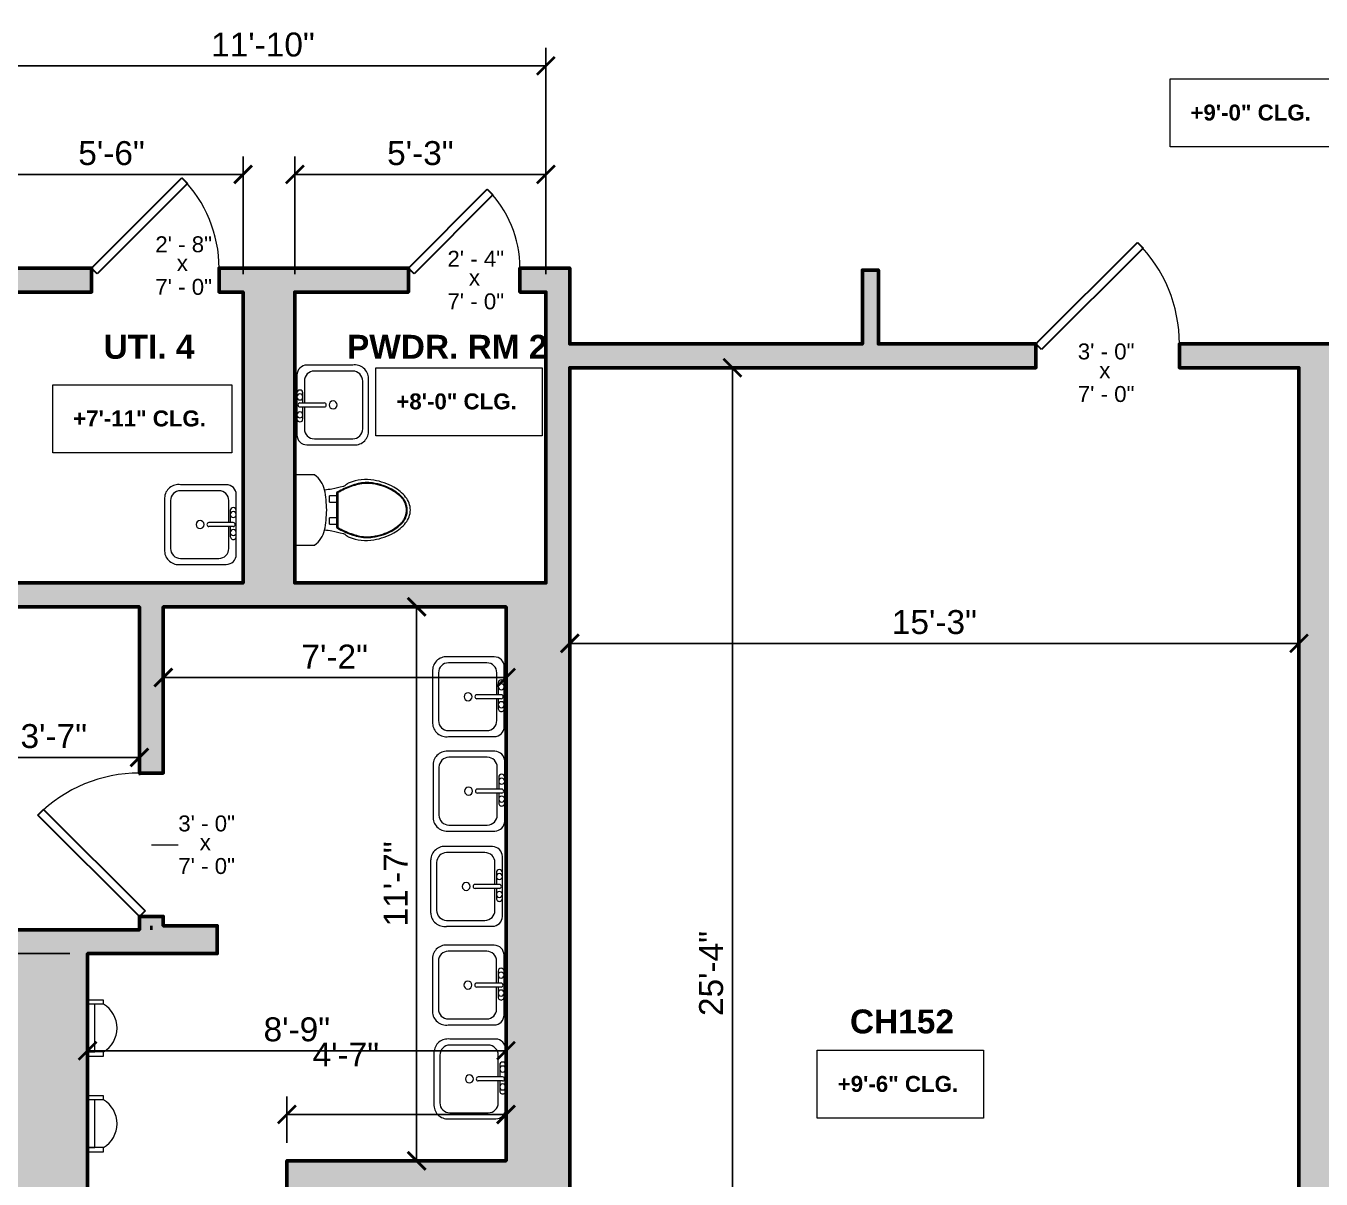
# Model space of a CAD drawing. Header units: inches. Extents: x -2078 to 106214, y -964 to 6385.
# Drawn here: x 25706.8 to 26031.9, y 3966.4 to 4255.8 of the extents above; entities that cross this region are included whole.
import ezdxf

# ---------------------------------------------------------------- set-up
doc = ezdxf.new("R2010")
doc.units = ezdxf.units.IN
doc.header["$MEASUREMENT"] = 0
for name, color, linetype, lineweight in [('A-ANNO', 2, 'Continuous', 5), ('A-ANNO-DIMS', 1, 'Continuous', 9), ('A-DOOR', 1, 'Continuous', 18), ('A-FIXT', 150, 'Continuous', 9), ('A-FLOR', 6, 'Continuous', 18), ('A-WALL', 3, 'Continuous', 40)]:
    doc.layers.add(name, color=color, linetype=linetype, lineweight=lineweight)
doc.layers.add('A-HATCH', color=9, linetype='Continuous')
doc.styles.add('Arial_1', font='arial.ttf', dxfattribs={"height": 0.0625})
doc.styles.add('Arial_2', font='arial.ttf', dxfattribs={"height": 3})
doc.styles.add('Arial_B', font='arialbd.ttf', dxfattribs={"height": 4.5})
doc.styles.add('Arial_B_1', font='arialbd.ttf', dxfattribs={"height": 3})
doc.styles.add('JC', font='arial.ttf', dxfattribs={"height": 0.125})
doc.dimstyles.new('JC-DIMS', dxfattribs={"dimtxt": 0.125, "dimasz": 0.09375, "dimexe": 0.09375, "dimexo": 0.09375, "dimgap": 0.046875, "dimtad": 1, "dimdec": 1, "dimzin": 0, "dimdsep": 46, "dimlunit": 4, "dimtxsty": 'JC', "dimblk": 'ARCHTICK', "dimcen": 0.09, "dimclrd": 1, "dimclre": 1, "dimclrt": 256, "dimadec": 0, "dimazin": 0, "dimtfac": 1, "dimtdec": 1, "dimtofl": 0, "dimtmove": 1, "dimatfit": 3, "dimfxl": 1, "dimtolj": 1, "dimtzin": 0, "dimarcsym": 0})

# ---------------------------------------------------------------- blocks, each defined once
blk = doc.blocks.new('JC_DOOR_SINGLE PANEL - SINGLE DOOR-1525218-3RD FL')
at = {"layer": 'A-DOOR', "lineweight": 30}
for p, q in [((-8.04, -24.21), (14.59, -1.59)), ((16, -3), (-6.63, -25.63)), ((14.59, -1.59), (16, -3)), ((-6.63, -25.63), (-8.04, -24.21))]:
    blk.add_line(p, q, dxfattribs=at)
at = {"layer": 'A-DOOR', "lineweight": 9}
blk.add_arc((16, -3), 32, 180, 225, dxfattribs=at)
blk = doc.blocks.new('JC_DOOR_SINGLE PANEL - SINGLE DOOR-1551130-3RD FL')
at = {"layer": 'A-DOOR', "lineweight": 30}
for p, q in [((-7.21, -21.38), (12.59, -1.59)), ((14, -3), (-5.8, -22.8)), ((12.59, -1.59), (14, -3)), ((-5.8, -22.8), (-7.21, -21.38))]:
    blk.add_line(p, q, dxfattribs=at)
at = {"layer": 'A-DOOR', "lineweight": 9}
blk.add_arc((14, -3), 28, 180, 225, dxfattribs=at)
blk = doc.blocks.new('JC_DOOR_SINGLE PANEL - SINGLE DOOR-1525208-3RD FL')
at = {"layer": 'A-DOOR', "lineweight": 30}
for p, q in [((-8.87, -27.04), (16.59, -1.59)), ((18, -3), (-7.46, -28.46)), ((16.59, -1.59), (18, -3)), ((-7.46, -28.46), (-8.87, -27.04))]:
    blk.add_line(p, q, dxfattribs=at)
at = {"layer": 'A-DOOR', "lineweight": 9}
blk.add_arc((18, -3), 36, 180, 225, dxfattribs=at)
blk = doc.blocks.new('JC_VANITY SINK - VANITY SINK-1366814-3RD FL')
at = {"layer": 'A-FIXT'}
for p, q in [((8.12, 7.09), (-6.88, 7.09)), ((3.62, 7.09), (-2.88, 7.09)), ((-9.38, 4.59), (-9.38, -6.91)), ((0.12, 5.22), (-5.38, 5.22)), ((-2.88, 5.59), (0.12, 5.59)), ((0.12, 6.33), (0.12, 0.22)), ((1.12, 6.33), (1.12, 0.22)), ((1.12, 5.59), (3.62, 5.59)), ((6.62, 5.22), (1.12, 5.22)), ((10.62, -6.91), (10.62, 4.59)), ((-7.88, 2.72), (-7.88, -6.91)), ((9.12, -6.91), (9.12, 2.72)), ((-5.38, -9.41), (6.62, -9.41)), ((-6.06, -10.91), (7.3, -10.91))]:
    blk.add_line(p, q, dxfattribs=at)
for centre, radius, start, end in [((-6.88, 4.59), 2.5, 90, 180), ((-2.88, 6.34), 0.75, 90, 270), ((-1.88, 6.34), 0.75, 360, 180), ((0.62, 6.33), 0.5, 360, 180), ((2.62, 6.34), 0.75, 360, 180), ((3.62, 6.34), 0.75, 270, 90), ((8.12, 4.59), 2.5, 360, 90), ((-5.38, 2.72), 2.5, 90, 180), ((-1.88, 6.34), 0.75, 180, 0), ((2.62, 6.34), 0.75, 180, 360), ((6.62, 2.72), 2.5, 0, 90), ((0.62, 0.22), 0.5, 180, 0), ((0.62, -2), 1, 360, 180), ((0.62, -2), 1, 180, 0), ((-5.91, -7.4), 3.51, 171.8503, 267.5498), ((-5.38, -6.91), 2.5, 180, 270), ((6.62, -6.91), 2.5, 270, 0), ((7.15, -7.4), 3.51, 272.4502, 8.1497)]:
    blk.add_arc(centre, radius, start, end, dxfattribs=at)
blk = doc.blocks.new('M_Urinal-Wall-3D - M_Urinal-Wall-3D-1680492-3RD FL')
at = {"layer": 'A-FIXT'}
for p, q in [((-10.29, 22), (-11.29, 22)), ((-11.29, 22), (-11.29, 18)), ((-10.29, 22), (-10.29, 18)), ((-10.29, 19.85), (-10.29, 18)), ((1.71, 19.85), (-10.29, 19.85)), ((2.73, 22), (1.71, 22)), ((1.71, 22), (1.71, 18)), ((1.71, 18), (1.71, 19.85)), ((2.73, 18), (2.73, 22))]:
    blk.add_line(p, q, dxfattribs=at)
blk.add_arc((-4.29, 18.39), 7, 31.0027, 148.9973, dxfattribs=at)
blk = doc.blocks.new('BEST_Toilet-Floor_Mount-KOHLER-Cimarron-K-5310 - Not A Type-See Type Catalog-832360-3RD FL')
at = {"layer": 'A-FIXT'}
for p, q in [((-8.81, -1), (-8.81, -5.97)), ((8.81, -5.97), (8.81, -1)), ((-3.52, -9.7), (-1.99, -9.7)), ((-3.52, -9.7), (-3.52, -11.48)), ((-1.99, -11.48), (-1.99, -9.7)), ((1.99, -9.7), (3.52, -9.7)), ((1.99, -9.7), (1.99, -11.48)), ((3.52, -11.48), (3.52, -9.7)), ((4.25, -11.48), (-4.3, -11.48)), ((4.25, -11.78), (-4.3, -11.78))]:
    blk.add_line(p, q, dxfattribs=at)
for centre, radius, start, end in [((-3.19, -1.64), 7.1, 217.5906, 254.5518), ((3.19, -1.64), 7.1, 285.4482, 322.4094), ((-23.44, -6.86), 18.43, 349.205, 354.9347), ((0.79, 24.01), 33.02, 259.7563, 268.6223), ((-0.79, 24.01), 33.02, 271.3777, 280.2437), ((23.44, -6.86), 18.43, 185.0653, 190.795), ((-51.02, -1.6), 46.51, 345.6648, 349.205), ((-4.3, -11.77), 0.299, 90, 175.6962), ((4.25, -11.77), 0.299, 4.3025, 90), ((51.02, -1.6), 46.51, 190.795, 194.3352), ((3.26, -18.83), 10.9, 157.4214, 190.5786), ((-3.34, -16.09), 3.75, 141.6816, 157.4214), ((-7.65, -12.68), 1.75, 321.6816, 345.6648), ((7.65, -12.68), 1.75, 194.3352, 218.3184), ((3.34, -16.09), 3.75, 22.5786, 38.3184), ((-3.26, -18.83), 10.9, 349.4214, 22.5786), ((6.84, -18.72), 14.45, 188.417, 209.583), ((-6.84, -18.72), 14.45, 330.417, 351.583), ((3.58, -20.57), 10.69, 209.583, 230.417), ((-3.58, -20.57), 10.69, 309.583, 330.417), ((0.06, -24.83), 5.17, 230.417, 269.359), ((-0.06, -24.83), 5.17, 270.641, 309.583)]:
    blk.add_arc(centre, radius, start, end, dxfattribs=at)
for centre, major_axis, ratio, start_param, end_param in [((14.76, -22.69), (-6.72, 21.01), 0.99726, 0.748253, 0.914402), ((-4.29, -11.92), (-0.144, 0), 0.998055, 4.719691, 5.772222), ((4.25, -11.92), (0.144, 0), 0.99807, 0.508647, 1.561187), ((-14.8, -22.7), (5.52, 21.36), 0.996876, 5.312572, 5.478562), ((10.53, -21.15), (-5.73, 16.58), 0.997479, 0.891055, 0.994325), ((-10.58, -21.15), (5.42, 16.69), 0.997344, 5.270344, 5.373801), ((2.53, -19.12), (-5.56, 7.41), 0.998758, 0.685563, 1.075947), ((-2.58, -19.12), (5.48, 7.47), 0.998725, 5.196526, 5.58692), ((10.16, -17.99), (-7.42, 15.32), 0.996871, 1.268614, 1.423842), ((-10.22, -17.99), (7.53, 15.27), 0.997058, 4.86643, 5.021783), ((5.05, -19.56), (-6.32, 9.77), 0.999003, 1.302763, 1.707421), ((-5.1, -19.56), (6.48, 9.66), 0.999368, 4.593631, 4.996279), ((5.41, -19.26), (-8.84, 8.28), 0.998783, 1.463765, 1.511024), ((-5.46, -19.26), (8.86, 8.26), 0.998854, 4.77451, 4.823535)]:
    blk.add_ellipse(centre, major_axis=major_axis, ratio=ratio, start_param=start_param, end_param=end_param, dxfattribs=at)
for points in [[(-4.59, -11.75), (-4.9, -12.29), (-5.45, -13.39), (-5.92, -14.53), (-6.13, -15.11)], [(6.08, -15.1), (5.87, -14.53), (5.4, -13.39), (4.85, -12.29), (4.54, -11.75)], [(-6.13, -15.11), (-6.23, -15.4), (-6.42, -15.97), (-6.59, -16.56), (-6.66, -16.86)], [(6.61, -16.86), (6.54, -16.56), (6.37, -15.97), (6.18, -15.39), (6.08, -15.1)], [(-6.66, -16.86), (-6.81, -17.46), (-6.98, -18.68), (-6.92, -19.92), (-6.82, -20.53)], [(6.78, -20.53), (6.87, -19.92), (6.93, -18.68), (6.76, -17.46), (6.61, -16.86)], [(-6.82, -20.53), (-6.76, -20.97), (-6.59, -21.84), (-6.36, -22.7), (-6.22, -23.13)], [(6.17, -23.13), (6.31, -22.7), (6.54, -21.84), (6.71, -20.97), (6.78, -20.53)], [(-6.22, -23.13), (-5.98, -23.89), (-5.35, -25.36), (-4.43, -26.68), (-3.91, -27.28)], [(3.87, -27.26), (4.39, -26.66), (5.3, -25.35), (5.93, -23.89), (6.17, -23.13)], [(-3.91, -27.28), (-3.84, -27.35), (-3.72, -27.5), (-3.59, -27.64), (-3.52, -27.71)]]:
    blk.add_open_spline(points, degree=3, dxfattribs=at)
for points, knots in [([(-3.51, -27.71), (-3.33, -27.9), (-2.95, -28.25), (-2.07, -28.82), (-0.94, -29.2), (0.37, -29.25), (1.33, -29.05), (2.06, -28.75), (2.57, -28.47), (3.05, -28.12), (3.33, -27.86), (3.47, -27.71)], [0, 0, 0, 0, 0.1, 0.2, 0.4, 0.55, 0.7, 0.775, 0.85, 0.925, 1, 1, 1, 1]), ([(-3.37, -27.58), (-3.2, -27.76), (-2.83, -28.09), (-2.19, -28.5), (-1.5, -28.79), (-0.53, -29.04), (0.73, -29.04), (1.93, -28.63), (2.78, -28.09), (3.15, -27.76), (3.32, -27.58)], [0, 0, 0, 0, 0.1, 0.2, 0.3, 0.4, 0.6, 0.8, 0.9, 1, 1, 1, 1]), ([(3.47, -27.71), (3.53, -27.64), (3.67, -27.49), (3.8, -27.34), (3.87, -27.26)], [-1.50814179, -1.50814179, -1.50814179, -1.50814179, -1.48416303, -1.45965057, -1.45965057, -1.45965057, -1.45965057])]:
    blk.add_open_spline(points, degree=3, knots=knots, dxfattribs=at)
blk = doc.blocks.new('_ArchTick')
at = {"color": 0, "linetype": 'ByBlock', "const_width": 0.15}
blk.add_lwpolyline([(-0.5, -0.5), (0.5, 0.5)], dxfattribs=at)
blk = doc.blocks.new('*D819')
at = {"layer": 'A-ANNO-DIMS', "color": 1, "lineweight": -2, "transparency": 16777216}
for p, q in [((25843.33, 4102.01), (25843.33, 4096.36)), ((26026.32, 4102.01), (26026.32, 4096.36)), ((25843.33, 4100.86), (26026.32, 4100.86))]:
    blk.add_line(p, q, dxfattribs=at)
at = {"layer": 'Defpoints', "color": 0, "transparency": 16777216}
for p in [(25843.33, 4106.51), (26026.32, 4106.51), (26026.32, 4100.86)]:
    blk.add_point(p, dxfattribs=at)
at = {"layer": 'A-ANNO-DIMS', "color": 1, "lineweight": -2, "transparency": 16777216, "xscale": 4.5, "yscale": 4.5, "zscale": 4.5, "rotation": 180}
blk.add_blockref('_ArchTick', (25843.33, 4100.86), dxfattribs=at)
at = {"layer": 'A-ANNO-DIMS', "color": 1, "lineweight": -2, "transparency": 16777216, "xscale": 4.5, "yscale": 4.5, "zscale": 4.5}
blk.add_blockref('_ArchTick', (26026.32, 4100.86), dxfattribs=at)
at = {"layer": 'A-ANNO-DIMS', "transparency": 16777216, "insert": (25934.82, 4106.17), "char_height": 6, "width": 0.4874, "attachment_point": 5, "style": 'JC'}
blk.add_mtext('\\A1;15\'-3"', dxfattribs=at)
blk = doc.blocks.new('*D825')
at = {"layer": 'A-ANNO-DIMS', "color": 1, "lineweight": -2, "transparency": 16777216}
for p, q in [((25741.33, 4093.45), (25741.33, 4087.79)), ((25741.33, 4092.29), (25827.33, 4092.29)), ((25827.33, 4093.45), (25827.33, 4087.79))]:
    blk.add_line(p, q, dxfattribs=at)
at = {"layer": 'Defpoints', "color": 0, "transparency": 16777216}
for p in [(25741.33, 4097.95), (25827.33, 4097.95), (25827.33, 4092.29)]:
    blk.add_point(p, dxfattribs=at)
at = {"layer": 'A-ANNO-DIMS', "color": 1, "lineweight": -2, "transparency": 16777216, "xscale": 4.5, "yscale": 4.5, "zscale": 4.5, "rotation": 180}
blk.add_blockref('_ArchTick', (25741.33, 4092.29), dxfattribs=at)
at = {"layer": 'A-ANNO-DIMS', "color": 1, "lineweight": -2, "transparency": 16777216, "xscale": 4.5, "yscale": 4.5, "zscale": 4.5}
blk.add_blockref('_ArchTick', (25827.33, 4092.29), dxfattribs=at)
at = {"layer": 'A-ANNO-DIMS', "transparency": 16777216, "insert": (25784.33, 4097.55), "char_height": 6, "width": 0.4008, "attachment_point": 5, "style": 'JC'}
blk.add_mtext('\\A1;7\'-2"', dxfattribs=at)
blk = doc.blocks.new('*D827')
at = {"layer": 'A-ANNO-DIMS', "color": 1, "lineweight": -2, "transparency": 16777216}
for p, q in [((25722.33, 3999.81), (25722.33, 3994.15)), ((25722.33, 3998.65), (25827.33, 3998.65)), ((25827.33, 3999.81), (25827.33, 3994.15))]:
    blk.add_line(p, q, dxfattribs=at)
at = {"layer": 'Defpoints', "color": 0, "transparency": 16777216}
for p in [(25722.33, 4004.31), (25827.33, 4004.31), (25827.33, 3998.65)]:
    blk.add_point(p, dxfattribs=at)
at = {"layer": 'A-ANNO-DIMS', "color": 1, "lineweight": -2, "transparency": 16777216, "xscale": 4.5, "yscale": 4.5, "zscale": 4.5, "rotation": 180}
blk.add_blockref('_ArchTick', (25722.33, 3998.65), dxfattribs=at)
at = {"layer": 'A-ANNO-DIMS', "color": 1, "lineweight": -2, "transparency": 16777216, "xscale": 4.5, "yscale": 4.5, "zscale": 4.5}
blk.add_blockref('_ArchTick', (25827.33, 3998.65), dxfattribs=at)
at = {"layer": 'A-ANNO-DIMS', "transparency": 16777216, "insert": (25774.83, 4003.97), "char_height": 6, "width": 0.4008, "attachment_point": 5, "style": 'JC'}
blk.add_mtext('\\A1;8\'-9"', dxfattribs=at)
blk = doc.blocks.new('*D709')
at = {"layer": 'A-ANNO-DIMS', "color": 1, "lineweight": -2, "transparency": 16777216}
for p, q in [((25885.3, 4170.02), (25879.64, 4170.02)), ((25884.14, 4170.02), (25884.14, 3866.02)), ((25885.3, 3866.02), (25879.64, 3866.02))]:
    blk.add_line(p, q, dxfattribs=at)
at = {"layer": 'Defpoints', "color": 0, "transparency": 16777216}
for p in [(25889.8, 4170.02), (25884.14, 3866.02), (25889.8, 3866.02)]:
    blk.add_point(p, dxfattribs=at)
at = {"layer": 'A-ANNO-DIMS', "color": 1, "lineweight": -2, "transparency": 16777216, "xscale": 4.5, "yscale": 4.5, "zscale": 4.5}
for p, rotation in [((25884.14, 4170.02), 90), ((25884.14, 3866.02), 270)]:
    blk.add_blockref('_ArchTick', p, dxfattribs=dict(at, rotation=rotation))
at = {"layer": 'A-ANNO-DIMS', "transparency": 16777216, "insert": (25878.82, 4018.02), "char_height": 6, "width": 0.4874, "attachment_point": 5, "rotation": 90, "style": 'JC'}
blk.add_mtext('\\A1;25\'-4"', dxfattribs=at)
blk = doc.blocks.new('*D713')
at = {"layer": 'A-ANNO-DIMS', "color": 1, "lineweight": -2, "transparency": 16777216}
for p, q in [((25803.74, 4110.02), (25809.4, 4110.02)), ((25804.9, 3971.02), (25804.9, 4110.02)), ((25803.74, 3971.02), (25809.4, 3971.02))]:
    blk.add_line(p, q, dxfattribs=at)
at = {"layer": 'Defpoints', "color": 0, "transparency": 16777216}
for p in [(25799.24, 4110.02), (25804.9, 4110.02), (25799.24, 3971.02)]:
    blk.add_point(p, dxfattribs=at)
at = {"layer": 'A-ANNO-DIMS', "color": 1, "lineweight": -2, "transparency": 16777216, "xscale": 4.5, "yscale": 4.5, "zscale": 4.5}
for p, rotation in [((25804.9, 4110.02), 90), ((25804.9, 3971.02), 270)]:
    blk.add_blockref('_ArchTick', p, dxfattribs=dict(at, rotation=rotation))
at = {"layer": 'A-ANNO-DIMS', "transparency": 16777216, "insert": (25799.64, 4040.52), "char_height": 6, "width": 0.4874, "attachment_point": 5, "rotation": 90, "style": 'JC'}
blk.add_mtext('\\A1;11\'-7"', dxfattribs=at)
blk = doc.blocks.new('*D717')
at = {"layer": 'A-ANNO-DIMS', "color": 1, "lineweight": -2, "transparency": 16777216}
for p, q in [((25774.33, 4193.52), (25774.33, 4223.04)), ((25837.33, 4193.52), (25837.33, 4223.04)), ((25774.33, 4218.54), (25837.33, 4218.54))]:
    blk.add_line(p, q, dxfattribs=at)
at = {"layer": 'Defpoints', "color": 0, "transparency": 16777216}
for p in [(25837.33, 4218.54), (25774.33, 4189.02), (25837.33, 4189.02)]:
    blk.add_point(p, dxfattribs=at)
at = {"layer": 'A-ANNO-DIMS', "color": 1, "lineweight": -2, "transparency": 16777216, "xscale": 4.5, "yscale": 4.5, "zscale": 4.5, "rotation": 180}
blk.add_blockref('_ArchTick', (25774.33, 4218.54), dxfattribs=at)
at = {"layer": 'A-ANNO-DIMS', "color": 1, "lineweight": -2, "transparency": 16777216, "xscale": 4.5, "yscale": 4.5, "zscale": 4.5}
blk.add_blockref('_ArchTick', (25837.33, 4218.54), dxfattribs=at)
at = {"layer": 'A-ANNO-DIMS', "transparency": 16777216, "insert": (25805.83, 4223.85), "char_height": 6, "width": 0.4008, "attachment_point": 5, "style": 'JC'}
blk.add_mtext('\\A1;5\'-3"', dxfattribs=at)
blk = doc.blocks.new('*D719')
at = {"layer": 'A-ANNO-DIMS', "color": 1, "lineweight": -2, "transparency": 16777216}
for p, q in [((25695.33, 4193.52), (25695.33, 4223.04)), ((25761.33, 4193.52), (25761.33, 4223.04)), ((25695.33, 4218.54), (25761.33, 4218.54))]:
    blk.add_line(p, q, dxfattribs=at)
at = {"layer": 'Defpoints', "color": 0, "transparency": 16777216}
for p in [(25761.33, 4218.54), (25695.33, 4189.02), (25761.33, 4189.02)]:
    blk.add_point(p, dxfattribs=at)
at = {"layer": 'A-ANNO-DIMS', "color": 1, "lineweight": -2, "transparency": 16777216, "xscale": 4.5, "yscale": 4.5, "zscale": 4.5, "rotation": 180}
blk.add_blockref('_ArchTick', (25695.33, 4218.54), dxfattribs=at)
at = {"layer": 'A-ANNO-DIMS', "color": 1, "lineweight": -2, "transparency": 16777216, "xscale": 4.5, "yscale": 4.5, "zscale": 4.5}
blk.add_blockref('_ArchTick', (25761.33, 4218.54), dxfattribs=at)
at = {"layer": 'A-ANNO-DIMS', "transparency": 16777216, "insert": (25728.33, 4223.85), "char_height": 6, "width": 0.4008, "attachment_point": 5, "style": 'JC'}
blk.add_mtext('\\A1;5\'-6"', dxfattribs=at)
blk = doc.blocks.new('*D721')
at = {"layer": 'A-ANNO-DIMS', "color": 1, "lineweight": -2, "transparency": 16777216}
for p, q in [((25695.33, 4193.52), (25695.33, 4250.28)), ((25837.33, 4193.52), (25837.33, 4250.28)), ((25695.33, 4245.78), (25837.33, 4245.78))]:
    blk.add_line(p, q, dxfattribs=at)
at = {"layer": 'Defpoints', "color": 0, "transparency": 16777216}
for p in [(25837.33, 4245.78), (25695.33, 4189.02), (25837.33, 4189.02)]:
    blk.add_point(p, dxfattribs=at)
at = {"layer": 'A-ANNO-DIMS', "color": 1, "lineweight": -2, "transparency": 16777216, "xscale": 4.5, "yscale": 4.5, "zscale": 4.5, "rotation": 180}
blk.add_blockref('_ArchTick', (25695.33, 4245.78), dxfattribs=at)
at = {"layer": 'A-ANNO-DIMS', "color": 1, "lineweight": -2, "transparency": 16777216, "xscale": 4.5, "yscale": 4.5, "zscale": 4.5}
blk.add_blockref('_ArchTick', (25837.33, 4245.78), dxfattribs=at)
at = {"layer": 'A-ANNO-DIMS', "transparency": 16777216, "insert": (25766.33, 4251.09), "char_height": 6, "width": 0.5739, "attachment_point": 5, "style": 'JC'}
blk.add_mtext('\\A1;11\'-10"', dxfattribs=at)
blk = doc.blocks.new('*D723')
at = {"layer": 'A-ANNO-DIMS', "color": 1, "lineweight": -2, "transparency": 16777216}
for p, q in [((25692.33, 4071.52), (25692.33, 4076.75)), ((25735.33, 4073.4), (25735.33, 4067.75)), ((25692.33, 4072.25), (25735.33, 4072.25))]:
    blk.add_line(p, q, dxfattribs=at)
at = {"layer": 'Defpoints', "color": 0, "transparency": 16777216}
for p in [(25735.33, 4077.9), (25735.33, 4072.25), (25692.33, 4067.02)]:
    blk.add_point(p, dxfattribs=at)
at = {"layer": 'A-ANNO-DIMS', "color": 1, "lineweight": -2, "transparency": 16777216, "xscale": 4.5, "yscale": 4.5, "zscale": 4.5, "rotation": 180}
blk.add_blockref('_ArchTick', (25692.33, 4072.25), dxfattribs=at)
at = {"layer": 'A-ANNO-DIMS', "color": 1, "lineweight": -2, "transparency": 16777216, "xscale": 4.5, "yscale": 4.5, "zscale": 4.5}
blk.add_blockref('_ArchTick', (25735.33, 4072.25), dxfattribs=at)
at = {"layer": 'A-ANNO-DIMS', "transparency": 16777216, "insert": (25713.83, 4077.56), "char_height": 6, "width": 0.4008, "attachment_point": 5, "style": 'JC'}
blk.add_mtext('\\A1;3\'-7"', dxfattribs=at)
blk = doc.blocks.new('*D727')
at = {"layer": 'A-ANNO-DIMS', "color": 1, "lineweight": -2, "transparency": 16777216}
for p, q in [((25717.83, 4023.02), (25657.94, 4023.02)), ((25662.44, 3866.02), (25662.44, 4023.02)), ((25717.83, 3866.02), (25657.94, 3866.02))]:
    blk.add_line(p, q, dxfattribs=at)
at = {"layer": 'Defpoints', "color": 0, "transparency": 16777216}
for p in [(25662.44, 4023.02), (25722.33, 4023.02), (25722.33, 3866.02)]:
    blk.add_point(p, dxfattribs=at)
at = {"layer": 'A-ANNO-DIMS', "color": 1, "lineweight": -2, "transparency": 16777216, "xscale": 4.5, "yscale": 4.5, "zscale": 4.5}
for p, rotation in [((25662.44, 4023.02), 90), ((25662.44, 3866.02), 270)]:
    blk.add_blockref('_ArchTick', p, dxfattribs=dict(at, rotation=rotation))
at = {"layer": 'A-ANNO-DIMS', "transparency": 16777216, "insert": (25657.13, 3944.52), "char_height": 6, "width": 0.4874, "attachment_point": 5, "rotation": 90, "style": 'JC'}
blk.add_mtext('\\A1;13\'-1"', dxfattribs=at)
blk = doc.blocks.new('*D847')
at = {"layer": 'A-ANNO-DIMS', "color": 1, "lineweight": -2, "transparency": 16777216}
for p, q in [((27133.76, 4411.52), (27133.76, 3338.45)), ((25168.76, 3666.42), (25168.76, 3338.45)), ((25168.76, 3342.95), (27133.76, 3342.95))]:
    blk.add_line(p, q, dxfattribs=at)
at = {"layer": 'Defpoints', "color": 0, "transparency": 16777216}
for p in [(27133.76, 4416.02), (25168.76, 3670.92), (27133.76, 3342.95)]:
    blk.add_point(p, dxfattribs=at)
at = {"layer": 'A-ANNO-DIMS', "color": 1, "lineweight": -2, "transparency": 16777216, "xscale": 4.5, "yscale": 4.5, "zscale": 4.5, "rotation": 180}
blk.add_blockref('_ArchTick', (25168.76, 3342.95), dxfattribs=at)
at = {"layer": 'A-ANNO-DIMS', "color": 1, "lineweight": -2, "transparency": 16777216, "xscale": 4.5, "yscale": 4.5, "zscale": 4.5}
blk.add_blockref('_ArchTick', (27133.76, 3342.95), dxfattribs=at)
at = {"layer": 'A-ANNO-DIMS', "transparency": 16777216, "insert": (26151.26, 3348.27), "char_height": 6, "width": 0.5739, "attachment_point": 5, "style": 'JC'}
blk.add_mtext('\\A1;163\'-9"', dxfattribs=at)
blk = doc.blocks.new('JC- existing door Tag_quad - JC- existing door Tag_quad-839775-3RD FL')
at = {"layer": 'A-ANNO', "insert": (-0.0234, 0.0378), "char_height": 0.0625, "width": 0.0505, "attachment_point": 1, "style": 'Arial_1', "bg_fill": 2}
blk.add_mtext('x', dxfattribs=at)
blk = doc.blocks.new('*D789')
at = {"layer": 'A-ANNO-DIMS', "color": 1, "lineweight": -2, "transparency": 16777216}
for p, q in [((25772.33, 3975.52), (25772.33, 3987.15)), ((25772.33, 3982.65), (25827.33, 3982.65)), ((25827.33, 3983.81), (25827.33, 3978.15))]:
    blk.add_line(p, q, dxfattribs=at)
at = {"layer": 'Defpoints', "color": 0, "transparency": 16777216}
for p in [(25827.33, 3988.31), (25827.33, 3982.65), (25772.33, 3971.02)]:
    blk.add_point(p, dxfattribs=at)
at = {"layer": 'A-ANNO-DIMS', "color": 1, "lineweight": -2, "transparency": 16777216, "xscale": 4.5, "yscale": 4.5, "zscale": 4.5, "rotation": 180}
blk.add_blockref('_ArchTick', (25772.33, 3982.65), dxfattribs=at)
at = {"layer": 'A-ANNO-DIMS', "color": 1, "lineweight": -2, "transparency": 16777216, "xscale": 4.5, "yscale": 4.5, "zscale": 4.5}
blk.add_blockref('_ArchTick', (25827.33, 3982.65), dxfattribs=at)
at = {"layer": 'A-ANNO-DIMS', "transparency": 16777216, "insert": (25778.78, 4000.69), "char_height": 6, "width": 0.4008, "attachment_point": 1, "line_spacing_factor": 0.941778, "style": 'JC'}
blk.add_mtext('\\A1;4\'-7"', dxfattribs=at)

msp = doc.modelspace()

# ---------------------------------------------------------------- hatches: boundary and pattern name
at = {"layer": 'A-HATCH'}
h = msp.add_hatch(color=256, dxfattribs=at)
h.dxf.hatch_style = 1
h.paths.add_polyline_path([(26037.316, 4170.021), (26065.816, 4170.021), (26065.816, 4176.021), (25996.316, 4176.021), (25996.316, 4170.021), (26026.316, 4170.021), (26026.316, 3866.021), (26024.316, 3866.021), (26024.316, 3856.021), (26026.316, 3856.021), (26026.316, 3672.362), (26037.316, 3672.362), (26037.316, 3708.021), (26037.816, 3708.021), (26037.816, 3718.021), (26037.316, 3718.021)])

# ---------------------------------------------------------------- linework, layer by layer
at = {"layer": 'A-ANNO'}
msp.add_line((25738.325, 4050.331), (25745.077, 4050.331), dxfattribs=at)
at = {"layer": 'A-ANNO', "flags": 128}
for points in [[(25993.953, 4242.522), (26035.689, 4242.522), (26035.689, 4225.453), (25993.953, 4225.453)], [(25794.679, 4170.031), (25836.415, 4170.031), (25836.415, 4152.963), (25794.679, 4152.963)], [(25713.587, 4165.757), (25758.498, 4165.757), (25758.498, 4148.688), (25713.587, 4148.688)], [(25905.439, 3998.769), (25947.175, 3998.769), (25947.175, 3981.7), (25905.439, 3981.7)]]:
    msp.add_lwpolyline(points, close=True, dxfattribs=at)
at = {"layer": 'A-FLOR', "color": 7}
for p, q in [((25723.325, 4194.331), (25724.016, 4194.331)), ((25802.825, 4194.331), (25803.516, 4194.331))]:
    msp.add_line(p, q, dxfattribs=at)
at = {"layer": 'A-WALL'}
msp.add_line((25738.325, 4029.021), (25738.325, 4030.021), dxfattribs=at)
at = {"layer": 'A-WALL', "lineweight": 60}
for points in [[(25695.325, 4189.021), (25723.325, 4189.021), (25723.325, 4195.021), (25687.325, 4195.021)], [(26265.316, 3718.021), (26037.816, 3718.021), (26037.316, 3718.021), (26037.316, 4170.021), (26065.816, 4170.021), (26065.816, 4176.021), (25996.316, 4176.021), (25996.316, 4170.021), (26026.316, 4170.021), (26026.316, 3866.021), (26024.316, 3866.021)], [(25692.325, 4029.021), (25735.325, 4029.021), (25735.325, 4032.331), (25741.325, 4032.331), (25741.325, 4030.021), (25754.872, 4030.021), (25754.872, 4023.021), (25722.325, 4023.021), (25722.325, 3866.021), (25713.821, 3866.021), (25713.821, 3856.021), (25713.325, 3856.021), (25713.325, 3671.157), (25701.325, 3671.157)]]:
    msp.add_lwpolyline(points, dxfattribs=at)

# ---------------------------------------------------------------- block references
at = {"layer": 'A-DOOR'}
for name, p, rotation in [('JC_DOOR_SINGLE PANEL - SINGLE DOOR-1525218-3RD FL', (25739.325, 4192.021), 180), ('JC_DOOR_SINGLE PANEL - SINGLE DOOR-1551130-3RD FL', (25816.825, 4192.021), 180), ('JC_DOOR_SINGLE PANEL - SINGLE DOOR-1525208-3RD FL', (25978.316, 4173.021), 180), ('JC_DOOR_SINGLE PANEL - SINGLE DOOR-1525208-3RD FL', (25738.325, 4050.331), 269.9999999999999)]:
    msp.add_blockref(name, p, dxfattribs=dict(at, rotation=rotation))
at = {"layer": 'A-FIXT'}
for name, p, rotation in [('JC_VANITY SINK - VANITY SINK-1366814-3RD FL', (25781.942, 4160.071), 89.99999998474749), ('JC_VANITY SINK - VANITY SINK-1366814-3RD FL', (25752.541, 4131.301), 269.9999999847475), ('BEST_Toilet-Floor_Mount-KOHLER-Cimarron-K-5310 - Not A Type-See Type Catalog-832360-3RD FL', (25773.325, 4134.331), 89.9999999999999), ('JC_VANITY SINK - VANITY SINK-1366814-3RD FL', (25819.795, 4088.096), 269.9999999999999), ('JC_VANITY SINK - VANITY SINK-1366814-3RD FL', (25819.914, 4064.4), 269.9999999999999), ('JC_VANITY SINK - VANITY SINK-1366814-3RD FL', (25819.323, 4040.482), 269.9999999999999), ('JC_VANITY SINK - VANITY SINK-1366814-3RD FL', (25819.751, 4015.731), 269.9999999999999), ('M_Urinal-Wall-3D - M_Urinal-Wall-3D-1680492-3RD FL', (25704.325, 4000.037), 269.9999999999998), ('JC_VANITY SINK - VANITY SINK-1366814-3RD FL', (25820.144, 3992.174), 269.9999999999999), ('M_Urinal-Wall-3D - M_Urinal-Wall-3D-1680492-3RD FL', (25704.325, 3976.037), 269.9999999999998)]:
    msp.add_blockref(name, p, dxfattribs=dict(at, rotation=rotation))

# ---------------------------------------------------------------- texts
at = {"layer": 'A-ANNO', "attachment_point": 1}
for s, insert, char_height, width, style in [('+9\'-0" CLG.', (25999.073, 4236.068), 4, 37.976, 'Arial_B_1'), ('UTI. 4', (25726.335, 4178.286), 6, 27.876, 'Arial_B'), ('PWDR. RM 2', (25787.425, 4178.286), 6, 61.61, 'Arial_B'), ('+8\'-0" CLG.', (25799.799, 4163.578), 4, 37.976, 'Arial_B_1'), ('+7\'-11" CLG.', (25718.707, 4159.303), 4, 41.814, 'Arial_B_1'), ('CH152', (25913.637, 4008.988), 6, 75.346, 'Arial_B'), ('+9\'-6" CLG.', (25910.559, 3992.315), 4, 37.976, 'Arial_B_1')]:
    msp.add_mtext(s, dxfattribs=dict(at, insert=insert, char_height=char_height, width=width, style=style))

# ---------------------------------------------------------------- dimensions: what is measured, and where the dimension line sits
at = {"layer": 'A-ANNO-DIMS'}
for base, p1, p2, picture, middle in [((27133.759, 3342.954), (25168.759, 3670.92), (27133.759, 4416.021), '*D847', (26151.259, 3348.27)), ((25837.325, 4245.776), (25695.325, 4189.021), (25837.325, 4189.021), '*D721', (25766.325, 4251.089)), ((25761.325, 4218.536), (25695.325, 4189.021), (25761.325, 4189.021), '*D719', (25728.325, 4223.85)), ((25837.325, 4218.536), (25774.325, 4189.021), (25837.325, 4189.021), '*D717', (25805.825, 4223.852)), ((26026.316, 4100.858), (25843.325, 4106.514), (26026.316, 4106.514), '*D819', (25934.821, 4106.173)), ((25827.325, 4092.293), (25741.325, 4097.949), (25827.325, 4097.949), '*D825', (25784.325, 4097.555)), ((25735.325, 4072.247), (25692.325, 4067.021), (25735.325, 4077.904), '*D723', (25713.825, 4077.563)), ((25827.325, 3998.653), (25722.325, 4004.31), (25827.325, 4004.31), '*D827', (25774.825, 4003.966))]:
    dim = msp.add_linear_dim(base=base, p1=p1, p2=p2, dimstyle='JC-DIMS', dxfattribs=at)
    dim.commit()
    dim.dimension.update_dxf_attribs({"geometry": picture, "text_midpoint": middle})
for base, p1, p2, picture, middle in [((25884.138, 3866.021), (25889.795, 4170.021), (25889.795, 3866.021), '*D709', (25878.825, 4018.021)), ((25804.897, 4110.021), (25799.241, 3971.021), (25799.241, 4110.021), '*D713', (25799.635, 4040.521)), ((25662.444, 4023.021), (25722.325, 3866.021), (25722.325, 4023.021), '*D727', (25657.128, 3944.521))]:
    dim = msp.add_linear_dim(base=base, p1=p1, p2=p2, angle=90, dimstyle='JC-DIMS', dxfattribs=at)
    dim.commit()
    dim.dimension.update_dxf_attribs({"geometry": picture, "text_midpoint": middle})
dim = msp.add_linear_dim(base=(25827.325, 3982.653), p1=(25772.325, 3971.021), p2=(25827.325, 3988.31), dimstyle='JC-DIMS', dxfattribs=at)
dim.commit()
dim.dimension.update_dxf_attribs({"geometry": '*D789', "text_midpoint": (25786.875, 3990.442), "dimtype": 160})

# ---------------------------------------------------------------- next in the draw order: block references
at = {"layer": 'A-ANNO', "xscale": 64, "yscale": 64, "zscale": 64}
for p in [(25746.198, 4195.869), (25819.503, 4192.23), (25977.693, 4168.979), (25751.962, 4050.54)]:
    msp.add_blockref('JC- existing door Tag_quad - JC- existing door Tag_quad-839775-3RD FL', p, dxfattribs=at)

# ---------------------------------------------------------------- next in the draw order: hatches: boundary and pattern name
at = {"layer": 'A-HATCH'}
h = msp.add_hatch(color=256, dxfattribs=at)
h.dxf.hatch_style = 1
h.paths.add_polyline_path([(25843.325, 4170.021), (25960.316, 4170.021), (25960.316, 4176.021), (25920.77, 4176.021), (25920.77, 4194.548), (25916.77, 4194.548), (25916.77, 4176.021), (25843.325, 4176.021), (25843.325, 4195.021), (25830.825, 4195.021), (25830.825, 4189.021), (25837.325, 4189.021), (25837.325, 4116.021), (25774.325, 4116.021), (25774.325, 4189.021), (25802.825, 4189.021), (25802.825, 4195.021), (25755.325, 4195.021), (25755.325, 4189.021), (25761.325, 4189.021), (25761.325, 4116.021), (25695.325, 4116.021), (25695.325, 4189.021), (25723.325, 4189.021), (25723.325, 4195.021), (25687.325, 4195.021), (25687.325, 4110.021), (25735.325, 4110.021), (25735.325, 4068.331), (25741.325, 4068.331), (25741.325, 4110.021), (25827.325, 4110.021), (25827.325, 3971.021), (25772.325, 3971.021), (25772.325, 3961.021), (25779.825, 3961.021), (25779.825, 3959.197), (25780.825, 3959.197), (25780.825, 3961.021), (25827.325, 3961.021), (25827.325, 3932.063), (25780.825, 3932.063), (25780.825, 3935.197), (25779.825, 3935.197), (25779.825, 3925.251), (25780.825, 3925.251), (25780.825, 3931.063), (25827.325, 3931.063), (25827.325, 3896.063), (25780.825, 3896.063), (25780.825, 3901.251), (25779.825, 3901.251), (25779.825, 3893.876), (25780.825, 3893.876), (25780.825, 3895.063), (25827.325, 3895.063), (25827.325, 3866.021), (25843.325, 3866.021)])
h.paths.add_polyline_path([(25722.325, 4023.021), (25754.872, 4023.021), (25754.872, 4030.021), (25741.325, 4030.021), (25741.325, 4032.331), (25735.325, 4032.331), (25735.325, 4029.021), (25692.325, 4029.021), (25692.325, 4067.021), (25686.325, 4067.021), (25686.325, 3965.831), (25701.325, 3965.831), (25701.325, 3717.513), (25701.542, 3717.513), (25701.542, 3707.513), (25701.325, 3707.513), (25701.325, 3671.157), (25713.325, 3671.157), (25713.325, 3856.021), (25713.821, 3856.021), (25713.821, 3866.021), (25722.325, 3866.021)])

# ---------------------------------------------------------------- next in the draw order: linework, layer by layer
at = {"layer": 'A-WALL', "lineweight": 60}
for points in [[(25827.325, 3866.021), (25843.325, 3866.021), (25843.325, 4170.021), (25960.316, 4170.021), (25960.316, 4176.021), (25920.77, 4176.021), (25920.77, 4194.548), (25916.77, 4194.548), (25916.77, 4176.021), (25843.325, 4176.021), (25843.325, 4195.021), (25830.825, 4195.021), (25830.825, 4189.021), (25837.325, 4189.021), (25837.325, 4116.021), (25774.325, 4116.021), (25774.325, 4189.021), (25802.825, 4189.021), (25802.825, 4195.021), (25755.325, 4195.021), (25755.325, 4189.021), (25761.325, 4189.021), (25761.325, 4116.021), (25695.325, 4116.021)], [(25687.325, 4110.021), (25735.325, 4110.021), (25735.325, 4068.331), (25741.325, 4068.331), (25741.325, 4110.021), (25827.325, 4110.021), (25827.325, 3971.021), (25772.325, 3971.021), (25772.325, 3961.021)]]:
    msp.add_lwpolyline(points, dxfattribs=at)

# ---------------------------------------------------------------- next in the draw order: texts
at = {"layer": 'A-ANNO', "char_height": 4, "width": 17.978, "attachment_point": 1, "style": 'Arial_2'}
for s, insert in [('2\' - 8"', (25739.313, 4203.007)), ('2\' - 4"', (25812.618, 4199.367)), ('7\' - 0"', (25739.313, 4192.325)), ('7\' - 0"', (25812.618, 4188.686)), ('3\' - 0"', (25970.807, 4176.116)), ('7\' - 0"', (25970.807, 4165.435)), ('3\' - 0"', (25745.077, 4057.677)), ('7\' - 0"', (25745.077, 4046.995))]:
    msp.add_mtext(s, dxfattribs=dict(at, insert=insert))

doc.saveas('drawing.dxf')
